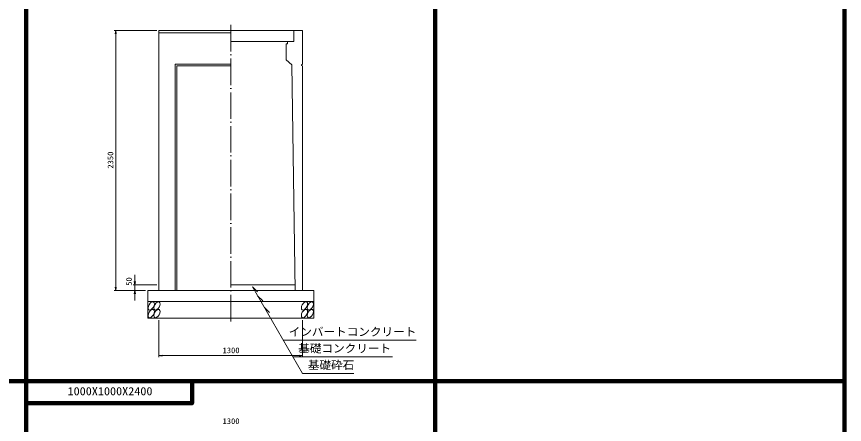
# Model space of a CAD drawing. Units: millimetres, scale not verified. Extents: x -8410 to 41710, y -74801 to 5940.
# Drawn here: x 26823 to 34310, y -69332 to -65645 of the extents above; entities that cross this region are included whole.
import ezdxf
from ezdxf.enums import TextEntityAlignment as Align

# ---------------------------------------------------------------- set-up
doc = ezdxf.new("R2010")
doc.units = ezdxf.units.MM
doc.header["$LTSCALE"] = 20
doc.linetypes.add('LONG_DASHED_DOTTED', pattern=[15.25, 12, -1.5, 0.25, -1.5])
for name, color, linetype, lineweight in [('0-0_グループ[0](0)-D-BMK(0)', 2, 'LONG_DASHED_DOTTED', 13), ('0-1_グループ[0](0)-D-STR(1)', 1, 'Continuous', 13), ('0-2_グループ[0](0)-D-STR-DIM(2)', 7, 'Continuous', 13), ('0-3_グループ[0](0)-D-STR-HTXT(3)', 7, 'Continuous', 13), ('0-5_グループ[0](0)-D-TTL(5)', 2, 'Continuous', 140)]:
    doc.layers.add(name, color=color, linetype=linetype, lineweight=lineweight)
doc.layers.add('0-4_グループ[0](0)-D-STR-TXT(4)', color=7, linetype='Continuous')
doc.layers.add('0-6_グループ[0](0)-D-TTL-TXT(6)', color=7, linetype='Continuous')
doc.styles.add('ＭＳ ゴシック', font='')
doc.styles.get('ＭＳ ゴシック').set_extended_font_data('MS Gothic')

msp = doc.modelspace()

# ---------------------------------------------------------------- linework, layer by layer
at = {"layer": '0-0_グループ[0](0)-D-BMK(0)'}
msp.add_line((28760, -65720), (28760, -68420), dxfattribs=at)
at = {"layer": '0-1_グループ[0](0)-D-STR(1)'}
for p, q in [((29410, -65770), (28110, -65770)), ((28110, -65770), (28110, -68120)), ((28760, -65793.3), (28110, -65793.3)), ((29410, -65770), (29410, -66076.5)), ((29260, -65892), (29260, -66035)), ((28256.5, -66076.5), (28256.5, -68120)), ((28256.5, -66076.5), (28760, -66076.5)), ((28271.5, -66091.5), (28271.5, -68120)), ((28271.5, -66091.5), (28760, -66091.5)), ((29400, -66080), (29410, -66076.5)), ((29410, -66091.5), (29410, -68120)), ((29510, -68120), (28010, -68120)), ((28010, -68120), (28010, -68370)), ((29340.31, -68070), (28760, -68070)), ((29510, -68120), (29510, -68370)), ((29510, -68220), (28010, -68220)), ((29510, -68370), (28010, -68370))]:
    msp.add_line(p, q, dxfattribs=at)
for points in [[(29330, -65770), (29330, -65870), (28760, -65870)], [(29272, -65870), (29272, -65892), (29260, -65892)], [(29341, -68120), (29313, -66080), (29260, -66035)], [(29410, -66091.5), (29400, -66088), (29400, -66080)]]:
    msp.add_lwpolyline(points, dxfattribs=at)
for centre in [(28040.65, -68260.5), (28093.15, -68260.5), (29426.65, -68260.5), (29479.15, -68260.5), (28040.65, -68329.5), (28093.15, -68329.5), (29426.65, -68329.5), (29479.15, -68329.5)]:
    msp.add_ellipse(centre, major_axis=(-20.62, -35.72), ratio=0.545455, dxfattribs=at)
at = {"layer": '0-2_グループ[0](0)-D-STR-DIM(2)'}
for p, q in [((28090, -65770), (27705, -65770)), ((27720, -68120), (27720, -65770)), ((27892.48, -68210), (27892.48, -67980)), ((27892.48, -68070), (27892.48, -67980)), ((27990, -68120), (27705, -68120)), ((28090, -68070), (27877.48, -68070)), ((27990, -68120), (27877.48, -68120)), ((27892.48, -68210), (27892.48, -68120)), ((28110, -68390), (28110, -68725)), ((29410, -68390), (29410, -68725)), ((28110, -68710), (29410, -68710))]:
    msp.add_line(p, q, dxfattribs=at)
for points in [[(27725, -65800), (27720, -65770), (27715, -65800)], [(27887.48, -68040), (27892.48, -68070), (27897.48, -68040)], [(27715, -68090), (27720, -68120), (27725, -68090)], [(27897.48, -68150), (27892.48, -68120), (27887.48, -68150)], [(28140, -68705), (28110, -68710), (28140, -68715)], [(29380, -68715), (29410, -68710), (29380, -68705)]]:
    msp.add_lwpolyline(points, dxfattribs=at)
at = {"layer": '0-3_グループ[0](0)-D-STR-HTXT(3)'}
for p, q in [((28955.9, -68086.82), (29408.07, -68870)), ((28955.9, -68086.82), (29001.65, -68132.58)), ((29003.11, -68168.59), (29048.86, -68214.35)), ((29063.78, -68273.68), (29109.53, -68319.43)), ((29234.86, -68570), (30435.46, -68570)), ((29321.47, -68720), (30222.93, -68720)), ((29408.07, -68870), (29872.26, -68870))]:
    msp.add_line(p, q, dxfattribs=at)
at = {"layer": '0-5_グループ[0](0)-D-TTL(5)'}
for p, q in [((26910, -74801.43), (26910, -47940)), ((30610, -74801.43), (30610, -47940)), ((34310, -74801.43), (34310, -47940)), ((8410, -68940), (34310, -68940)), ((8410, -68940), (34310, -68940))]:
    msp.add_line(p, q, dxfattribs=at)
msp.add_lwpolyline([(26910, -69140), (28410, -69140), (28410, -68940)], dxfattribs=at)

# ---------------------------------------------------------------- texts
at = {"layer": '0-2_グループ[0](0)-D-STR-DIM(2)', "style": 'ＭＳ ゴシック', "width": 1.1}
for s, p in [('2350', (27713, -67019.2)), ('50', (27880.47, -68078.3))]:
    msp.add_text(s, height=51.32, rotation=90, dxfattribs=at).set_placement(p, align=Align.BOTTOM_LEFT)
for p in [(28685.8, -68703), (28685.8, -69343)]:
    msp.add_text('1300', height=51.32, dxfattribs=at).set_placement(p, align=Align.BOTTOM_LEFT)
at = {"layer": '0-4_グループ[0](0)-D-STR-TXT(4)', "style": 'ＭＳ ゴシック', "width": 1.05}
for s, p in [('インバートコンクリート', (29283.57, -68553.68)), ('基礎コンクリート', (29370.17, -68703.68)), ('基礎砕石', (29456.77, -68853.68))]:
    msp.add_text(s, height=73.31, dxfattribs=at).set_placement(p, align=Align.BOTTOM_LEFT)
at = {"layer": '0-6_グループ[0](0)-D-TTL-TXT(6)', "style": 'ＭＳ ゴシック', "width": 1.1}
msp.add_text('1000X1000X2400', height=73.31, dxfattribs=at).set_placement((27284, -69090), align=Align.BOTTOM_LEFT)

doc.saveas('drawing.dxf')
